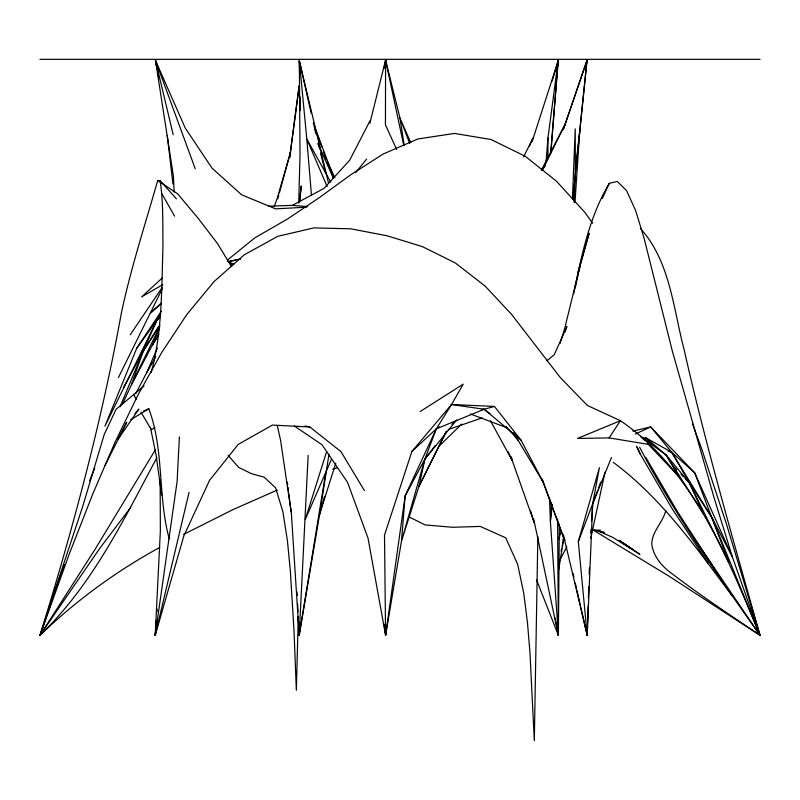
<?xml version="1.0" encoding="UTF-8"?>
<svg xmlns="http://www.w3.org/2000/svg" width="800" height="800" viewBox="0 0 800 800"><rect width="100%" height="100%" fill="white"/><g stroke="black" fill="none" stroke-linecap="round" stroke-linejoin="round"><path stroke-width="1.2" d="M547.94 158.76L547.95 138.02L558.17 60.76L532.1 141.66M385.58 62.59L385.59 60.13L399.99 118.11L404.2 145.28M559.34 524.19L558.4 635.3L533.7 519.05M298.3 616.74L296.34 690.3L294.03 631.16L290.34 570.67L287.41 540.69L282.96 512.03L275.62 487.84L264.17 477.21L251.52 473.69L238.63 467.41L228.17 455.4M298.73 203L300.02 154.49L299.34 60.78L328.52 183.12M537.85 536.71L534.32 740.67L529.96 652.47L527.47 622.78L523.76 593.24L517.66 564.33L505.74 537.83L480.26 526.42L452.58 527.27L425.05 524.92L408.8 516.77M587.52 625.33L587.2 635.3L563.37 534.78M587.6 622.84L588.17 605.39M588.41 597.91L588.78 586.69M589.19 574.23L589.39 568M572.43 199.18L575.22 128.87L575.36 169.94L574.09 202.13M299.51 627.84L299.2 635.29L319.63 514.23L328.96 454.31M308.16 455.36L299.2 635.29L291.11 509.44M369.86 123.28L385.59 60.13L403.73 145.39M179.39 436.9L177.11 481.49L155.2 635.3L183.86 535.86L209.53 480.38L238.16 444.46L272.4 425.07L309.82 426.99L340.97 451.63L364.41 490.61M551.46 502.74L550.39 521.41L558.4 635.3L555.16 618.17M574.97 202.65L579.68 131.71L587.01 60.32L563.32 129.52M590.76 533.22L591 529.54M591.56 520.95L592.68 503.78L599.41 467.66L578.31 541.61L587.2 635.3L592.68 503.78L597.76 490.09M155.59 630.34L155.2 635.3L189.06 492.34M155.78 627.85L156.35 620.41M157.03 611.72L157.22 609.24M546.09 161.59L547.95 138.02M550.96 152.05L558.17 60.76L552.21 81.01M550.64 153.46L558.17 60.76L557.12 68.1M572.83 199.27L587.01 60.32L563.26 129.77M299.87 200.68L301.25 185.91L299.38 201.97M575.36 169.94L579.68 131.71M552.38 504.35L550.39 521.41L549.49 497.87M289.65 157.19L299.2 85.56L289.87 156.95M155.96 630.37L155.2 635.3L160.36 530.9L160.14 480.17M558.75 569.48L563.41 540.21L562.12 546.31M331.59 458.86L325.76 472.46L299.2 635.29L298.25 616.65M384.01 68.68L385.59 60.13L385.44 124.79L396.64 149.48M585.84 66.34L587.01 60.32M573.7 293.73C581.48 255.8 589.26 216.96 609.31 183.3L617.25 181.44L626.58 190.66L635.64 210.55L644.14 238.43L672.46 351.59L714.02 497.57L732.46 557.2L760 635.32L668.91 576.12L593.25 530.1M561.08 551.19L561.6 548.75M590.8 538.17L605.03 472.03M575.2 287.97L580.45 263.94L589.1 233.31L577.66 274.2L580.45 263.94L564.71 328.48L560.04 343.5M151.14 372.58C162.4 331.65 161.55 288.61 162.97 246.49C162.62 224.52 163.44 202.39 160.12 180.6L157.72 180.49C145.1 224.77 130.72 268.61 121.23 313.72C101.44 422.64 72.61 529.6 40 635.32C75.74 600.82 116.09 571.27 159.68 547.48M277.77 198.74L278.75 195.16M279.41 192.77L290.54 152.14L277.23 198.36L274.24 206.55M324.6 496.25L319.63 514.23L335.76 463.18M558.82 538.94L561.36 530.64M326.64 451.55L305.3 519.38L325.76 472.46M541.95 479.03L564.37 539.66L543.52 482.69L520.9 439.99L494.46 406.45L451.55 404.5L411.9 451.42L384.5 535.11L385.6 635.3L401.48 541.11L405.14 495.85L436.3 428.85L451.55 404.5L463.2 384.17L420.13 411.54M64.27 564.58L40 635.32C91.87 585.45 123.52 520.23 156.89 457.62M564.83 332.31L566.87 326.61L554.29 354.65L546.81 360.84M598.61 487.81L600.73 482.11M578.31 541.61L592.68 503.78L611.48 457.49M602.32 198.48L609.31 183.3M161.29 311.21L136.71 348.29L104.94 426.14L156.86 320.34L160.71 313.94M89.54 480.82L94.68 468.35M120.11 406.76L143.04 351.47L156.86 320.34L159.28 317.61M159.66 327.88L152.45 344.86L131.49 384.68L122.59 403.85M529.51 146.06L532.97 138.07L523.61 156.87M135.76 393.63L146.59 372.8L157.41 348.05M439.45 426.84L436.3 428.85L424.86 459.2L401.48 541.11L418.99 486.25L446.02 432.07M159.7 326.64L131.49 384.68L143.04 351.47L158.22 327.25M162.23 288.89L118.38 377.6M446.48 431.07L418.99 486.25L424.86 459.2L435.2 445.56M105.13 465.28L126.77 422.19L118.14 438.83M369.98 120.8L349.67 160.26L323.92 188.45L292.31 205.38L268.58 206.21M541.32 170.27L565.25 123.96L542.37 170.32M559.34 561.06L566.87 546.75M665.8 510.41C662.94 522.6 651.97 531.18 651.73 544.16C653.48 556.67 662.15 566.73 672.18 573.82C700.6 595.52 730.46 615.21 760 635.33C733.38 540.41 705.74 445.69 684.08 349.47C673.2 308.32 670.19 261.35 640.35 228.42M123.38 387.76L143.04 351.47L159.86 325.21M146.59 372.8L155.79 356.8M155.41 449.75L95.12 549.25L40 635.33L82.84 506.04L104.19 434.62L116.07 409.28L144.05 385.98M158.93 334.38L152.45 344.86L158.37 335.3M130.72 507.44L99.9 548.16L40 635.33L69.28 553.96L92.98 493.46L115.24 441.8L137.93 395.04L161.62 352.63L186.76 314.62L214.05 281.59L244.27 254.8L277.82 236.3L313.94 227.9L350.84 228.82L387.18 235.8L422.32 246.6L455.29 262.92L485 285.97L511.54 314.35L560.34 377.6L587.37 405.46L620.42 420.69L577.51 438.45L609.12 437.91L620.42 420.69C693.41 470.69 727.11 556.9 760 635.32C717.11 574.5 674 513.43 639.65 447.26M541.96 170.32L545.39 165.21L541.55 170.02M130.24 334.75L162.15 287.5M118.27 438.91L138.84 409.09L134.94 413.68M136.71 348.29L156.86 320.34L160.36 316.88M355.78 172.48L366.59 159.09M456.61 419.99L424.86 459.2L405.14 495.85L385.6 635.3L368.03 538.14L347.54 482.34L322 444.73L294.36 426.03M451.99 424.39L454.48 421.6M439.47 445.76L461.73 424.05M411.9 451.42L436.3 428.85L484.13 409.27L494.46 406.45M161.31 303.02L150.37 313.09L161.63 303.39M162.44 277.83L141.6 296.9L162.81 284.62M227.41 260.11L254.92 237.8L287.47 219.03L319.39 197.56L350.78 174.76L383.19 154.02L417.84 138.98L454.5 133.42L491.07 139.53L525.26 156.29L556.42 181.16L584.86 212.39L592.61 223.29M130.82 419.73L148.81 408.76C164.41 450.45 157.56 496.2 169.24 538.88M183.49 534.45L233.08 509.56L277.32 490.04M154.93 427.83L151.31 429.65L140.96 412.15M635.36 434.04L650.68 426.93L694.68 472.77L732.46 557.2L711.93 517.62L671.76 452.31L650.68 426.93L632.87 431.14M143.21 411.18L148.81 408.76M448.19 429.57L482.04 417.93M332.86 469.21L337.48 467.75M232.59 265.67L228.2 261.67L240.2 259.08M228.17 261.64L240.18 259.07M481.71 409.52L484.13 409.27L490.03 413.61M642.42 438.18L646 437.91L671.76 452.31L694.68 472.77L728.9 562.52L689.42 482.95L671.76 452.31L668.21 451.38M306.36 207.17L275.64 208.86L241.68 194.84L211.96 168.08L185.19 127.96L155.49 60.42L173.44 176.29L174.12 192.05M40 59.33L760 59.33M592.15 530.01L600.52 530.19M292.31 205.38L307.72 206.61M451.55 404.5L484.13 409.27L520.9 439.99M609.12 437.91L650.85 444.77L640.76 436.38L644.17 439.98M304.98 425.95L309.82 426.99M592.59 529.96L604.46 532.6L602.14 531.73M562.71 539.19L565.06 539.87M470.45 413.97L507.07 427.78M598.44 531.03L613.05 537.55L639.9 554.33L620.43 541.19M228.2 261.67L233.74 264.3M157.72 180.49L177.64 193.81L198.35 218.53L217.42 243.47L231.43 266.46M620.35 541.16L632.44 549.39L624.22 543.75M619.08 540.22L621.13 541.63M640.76 436.38L666.26 455.16L689.42 482.95L711.93 517.62L760 635.32L713.46 566.61M613.22 462.3C661.65 498.21 696.7 548.36 732.37 596.18M685.16 478.53L689.42 482.95L703.32 513.46L666.26 455.16L646 437.91L650.25 442.32M674.09 467.05L676.65 469.7M680.9 474.12L683.46 476.77M647.58 443.57L678.25 475.89L666.26 455.16M160.12 180.6L176.43 198.88M506.23 426.57L518.4 440.56M693.73 537.92L695.16 539.89M697.28 542.93L700.8 548.08M702.21 550.14L712.75 565.58M708.37 563.56L672.33 509.05L640.26 454.06L636.48 446.28M713.84 567.87L677.65 511.94L645.68 457.27M513.56 432.7L543.52 482.69L542.25 479.34M311.11 113.02L299.34 60.78L306.81 139.05L330.74 182.07M161.78 193.55L174.57 216.16M490.48 420.81L512.23 460.5L534.2 522.72L530.6 510.79M507.95 451.53L512.23 460.5L511.46 456.94M327.45 162.06L334.85 177.69M133.75 394.29L136.17 399.62M410.75 142.6L399.99 118.11L409.65 143.34M333.43 178.51L317.96 143.39L319.92 149.3M637.33 447.21L640.26 454.06M327.15 186.56L306.81 139.05L311.44 195.02M536.41 579.54L558.39 635.32L558.01 630.44M328.19 164.38L329.54 167.8M332.23 174.63L333.58 178.05M313.21 122.83L333.78 177.58M692.4 423.69L701.39 447.99L726.58 524.4L760 635.31M314.07 126.17L321.72 147.06M323.42 151.7L326.39 159.83M195.27 168.85L155.49 60.42L157.09 68.95M156.46 63.98L155.49 60.42L173.2 134.75M320.46 153.03L325.76 173.51M573.06 573.39L573.89 577.03M575.28 583.1L576.39 587.96M576.94 590.39L580.27 604.95M580.82 607.38L587.2 635.3L586.65 630.39M314.67 128.81L315.77 133.67M277.31 425.66L280.55 440.13L291.15 511.91L288.78 493.42M150.41 427.29L156.04 454.78L161.68 495.06M157.54 71.38L158.91 78.68M384.14 624.2L385.6 635.3L385.59 632.81M287.36 482.32L287.67 484.79M287.99 487.25L288.47 490.95M167.27 135.41L172.92 183.95M557.78 629.16L558.39 635.32M557.89 629.09L558.4 635.3L557.59 519.14M299.68 65.71L299.34 60.78L299.6 73.22M296.99 591.79L297.18 595.52M297.62 604.22L298 611.68M300.11 96.87L300.4 110.56"/></g></svg>
